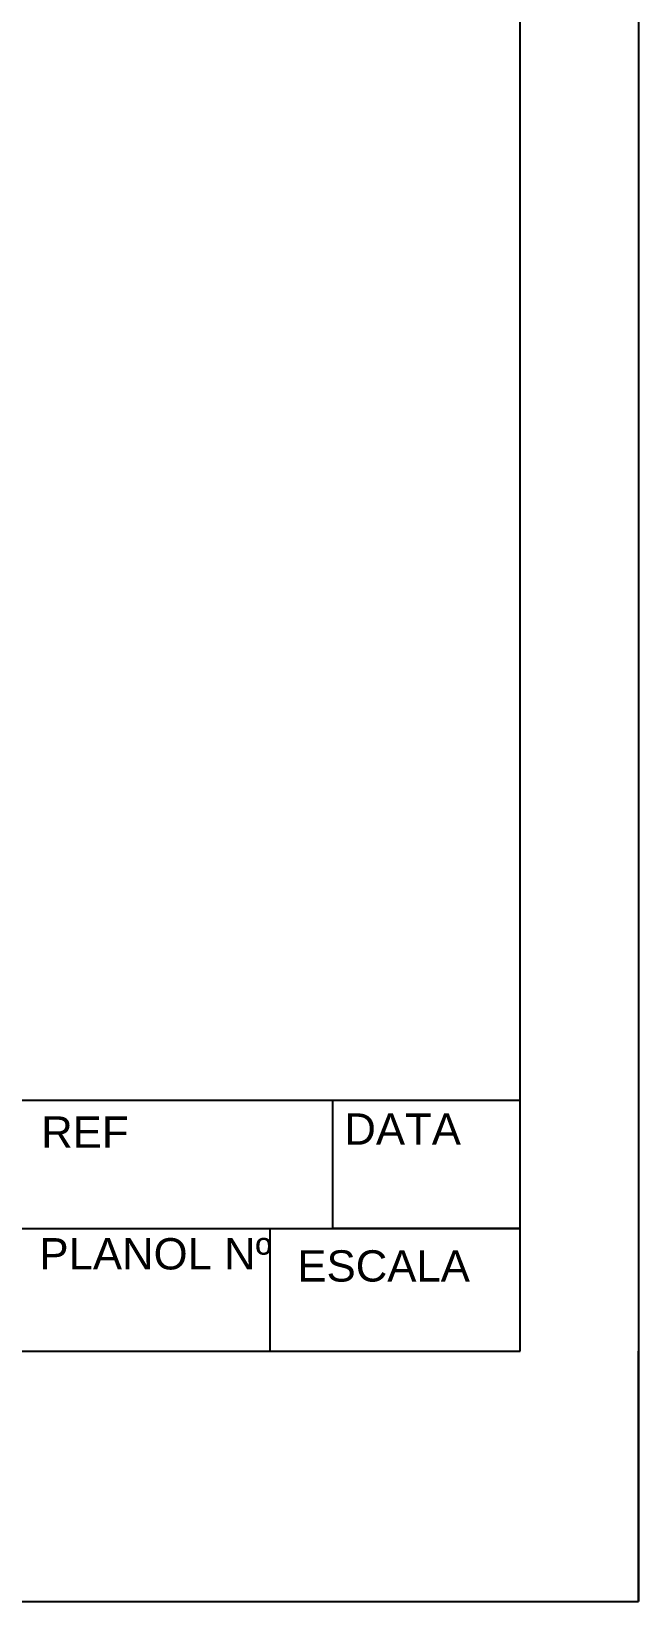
# Model space of a CAD drawing. Header units: millimetres. Extents: x 2377 to 4712, y -254 to 3188.
# Drawn here: x 4166.2 to 4214.7, y 947.8 to 1073.2 of the extents above; entities that cross this region are included whole.
import ezdxf

# ---------------------------------------------------------------- set-up
doc = ezdxf.new("R2010")
doc.units = ezdxf.units.MM
doc.styles.get("Standard").update_dxf_attribs({"font": 'arial.ttf'})

msp = doc.modelspace()

# ---------------------------------------------------------------- linework, layer by layer
at = {"transparency": 33554687}
for p, q in [((4214.7, 1244.79), (4214.7, 947.79)), ((4205.24, 967.79), (4205.24, 1229.79)), ((4205.24, 987.79), (3809.75, 987.79)), ((4190.28, 977.59), (4190.28, 987.79)), ((4205.24, 967.79), (4205.24, 987.79)), ((4165.26, 977.59), (4205.24, 977.59)), ((4165.26, 977.59), (4185.25, 977.59)), ((4185.25, 977.59), (4185.25, 967.79)), ((4205.24, 977.59), (4190.28, 977.59)), ((4165.26, 967.79), (4185.25, 967.79)), ((4185.25, 967.79), (4205.24, 967.79)), ((4214.7, 947.79), (4214.7, 967.79)), ((3794.7, 947.79), (4214.7, 947.79))]:
    msp.add_line(p, q, dxfattribs=at)

# ---------------------------------------------------------------- texts
at = {"transparency": 33554687, "char_height": 2.5, "attachment_point": 1}
for s, width, heights, insert in [('DATA', 13.3924, [0], (4191.19, 986.77)), ('REF', 14.591, [0], (4166.97, 986.53)), ('PLANOL Nº', 23.5912, [4.44], (4166.83, 976.81)), ('ESCALA', 18.9792, [0], (4187.44, 975.84))]:
    msp.add_mtext_dynamic_manual_height_columns(s, width=width, gutter_width=12.5, heights=heights, dxfattribs=dict(at, insert=insert))

doc.saveas('drawing.dxf')
